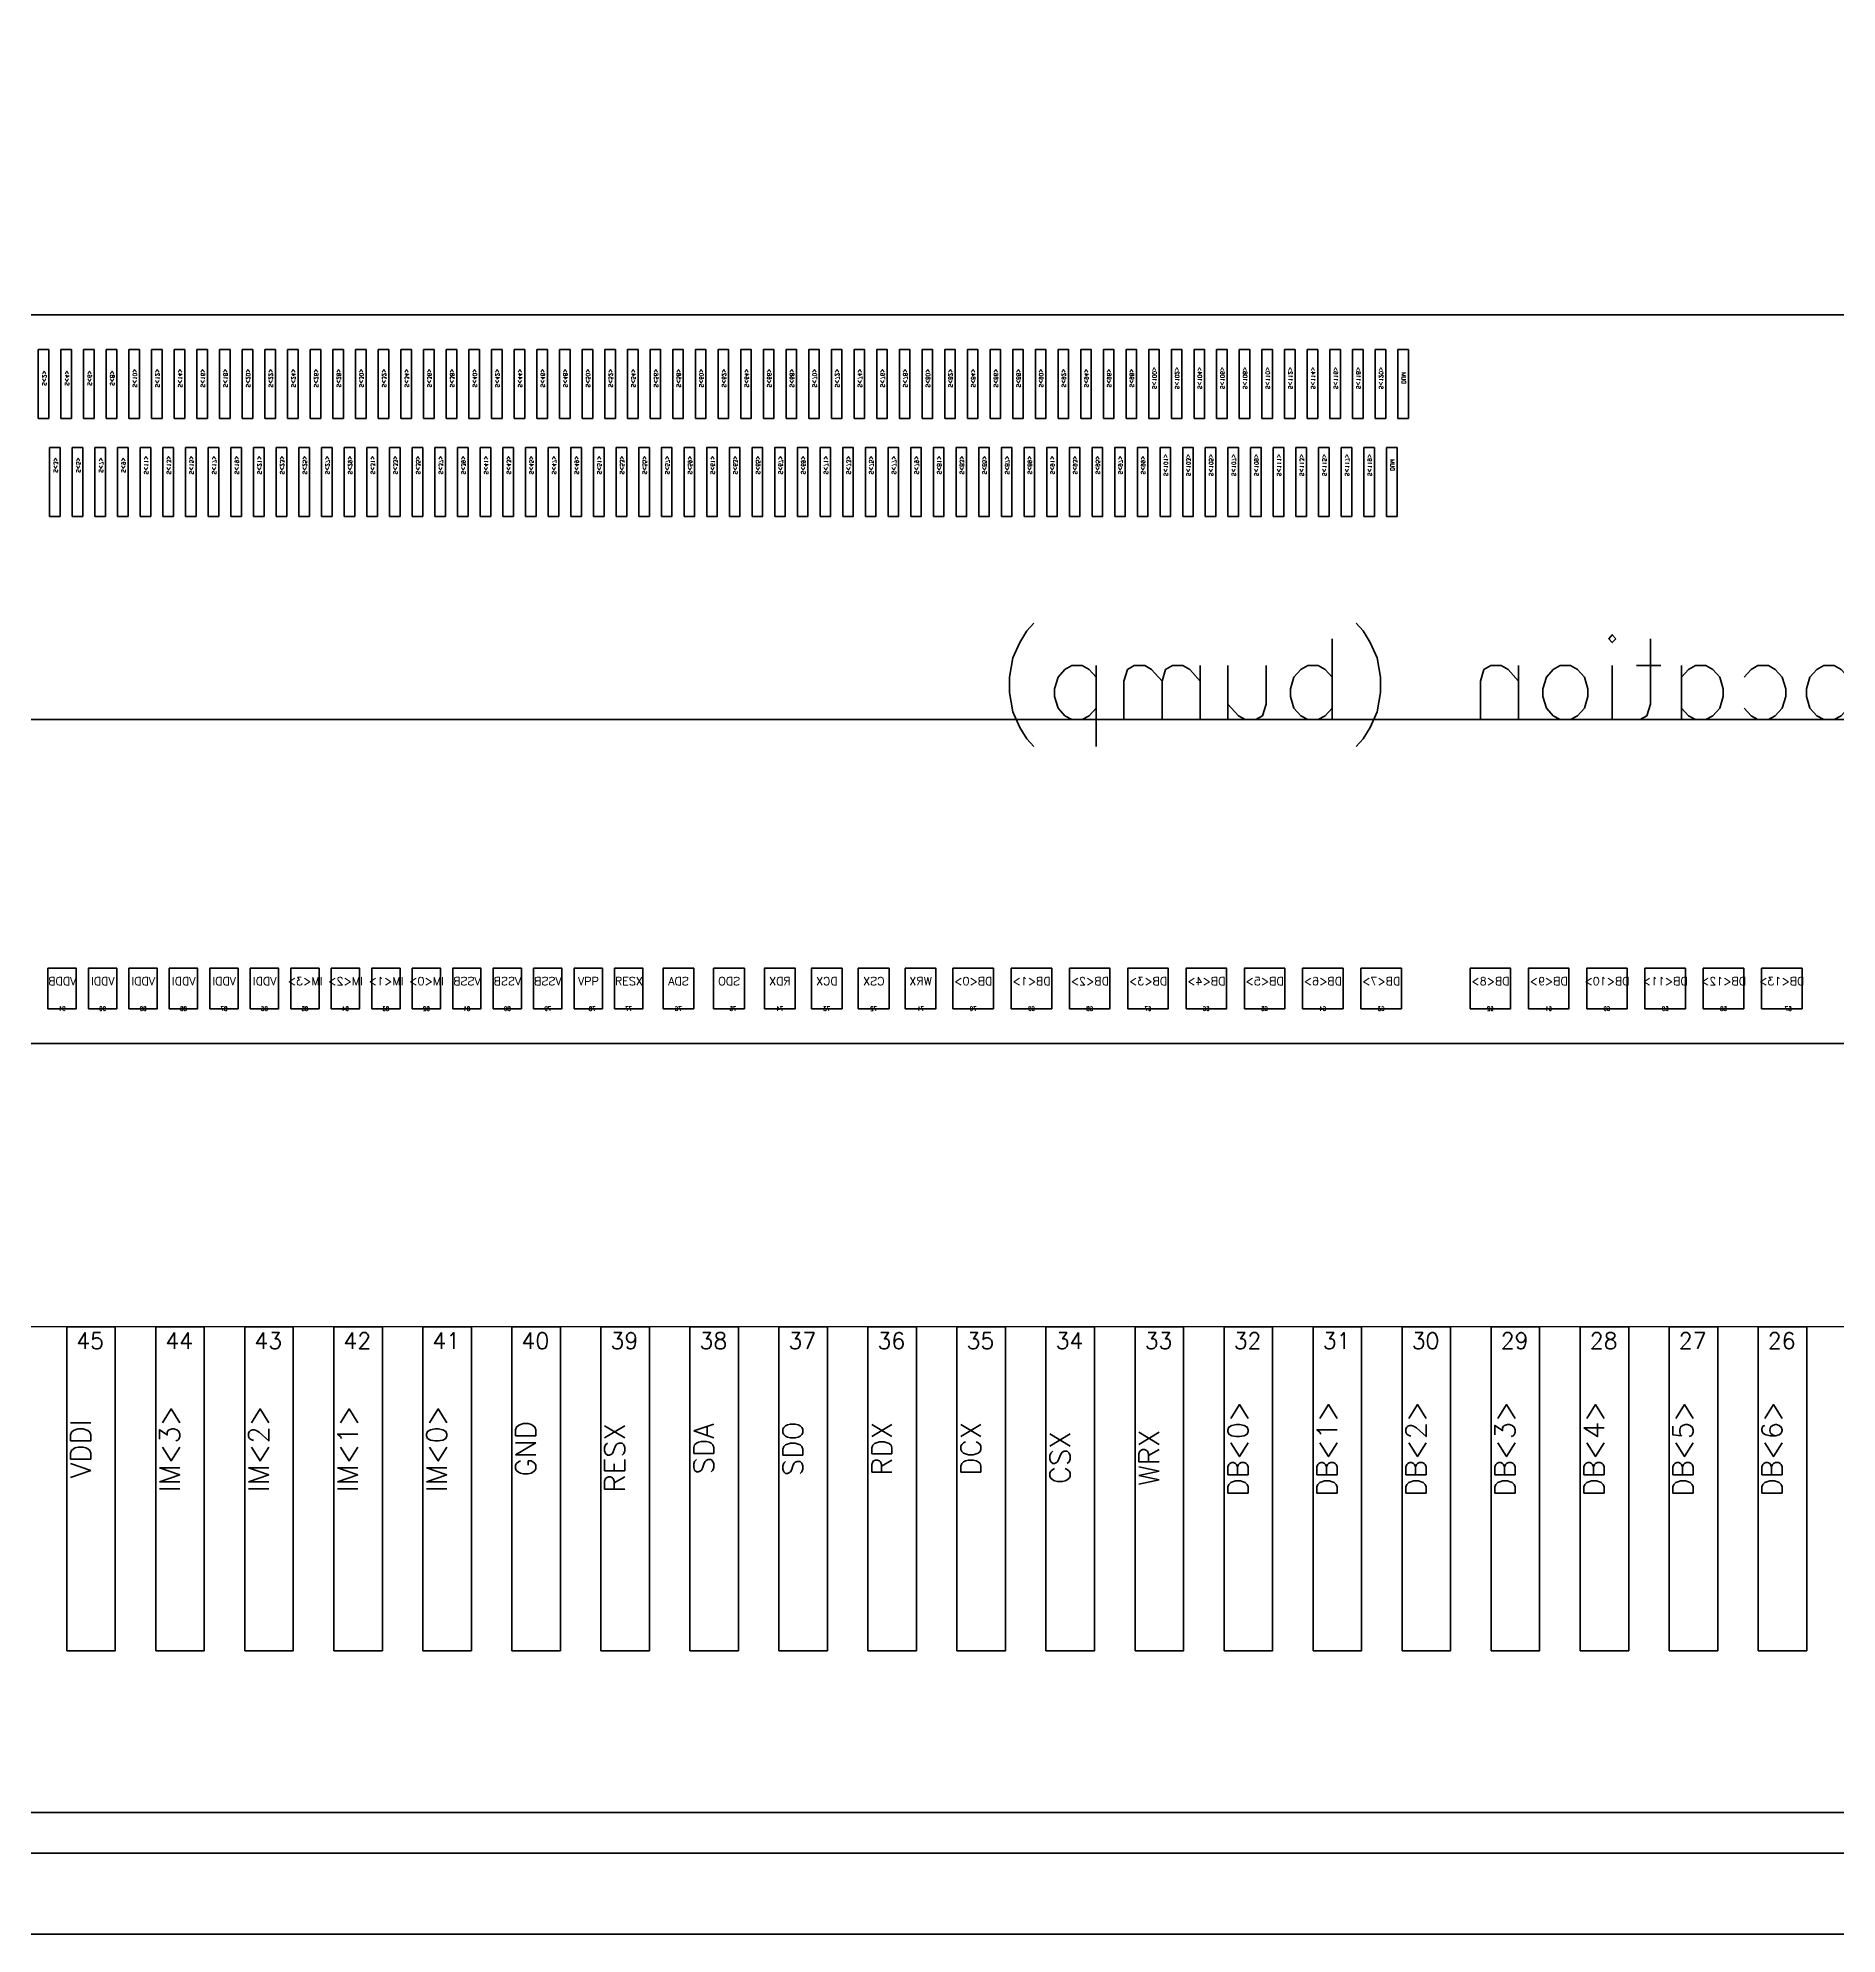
# Model space of a CAD drawing. Header units: millimetres. Extents: x 1414 to 1578, y 492 to 601.
# Drawn here: x 1465.725 to 1467.948, y 551.541 to 553.883 of the extents above; entities that cross this region are included whole.
import ezdxf
from ezdxf.enums import TextEntityAlignment as Align

# ---------------------------------------------------------------- set-up
doc = ezdxf.new("R2010")
doc.units = ezdxf.units.MM
for name, color, linetype in [('bl', 200, 'Continuous'), ('FPC', 30, 'Continuous'), ('LAYOUT.drawing', 1, 'Continuous'), ('OUTLINE.drawing', 3, 'Continuous')]:
    doc.layers.add(name, color=color, linetype=linetype)
doc.layers.add('L160.drawing', color=2, linetype='Continuous', lineweight=100)
doc.styles.get("Standard").update_dxf_attribs({"font": 'txt', "bigfont": 'gbcbig.shx'})
doc.styles.add('宋体', font='')
doc.styles.get('宋体').set_extended_font_data('SimSun')
doc.dimstyles.new('标准', dxfattribs={"dimtxt": 1.8, "dimasz": 1.5, "dimexe": 0.5, "dimexo": 0.4, "dimgap": 0.1, "dimtad": 1, "dimzin": 1, "dimdsep": 46, "dimtxsty": '宋体', "dimblk": 'CLOSEDBLANK', "dimcen": 0.09, "dimclrd": 96, "dimclre": 96, "dimclrt": 3, "dimadec": 0, "dimazin": 0, "dimtfac": 1, "dimtofl": 0, "dimtmove": 0, "dimatfit": 1, "dimldrblk": 'CLOSEDBLANK', "dimfxl": 1, "dimtolj": 1, "dimlwd": 0, "dimlwe": 0, "dimarcsym": 0})

# ---------------------------------------------------------------- blocks, each defined once
blk = doc.blocks.new('A$C5AF141BB')
at = {"layer": 'L160.drawing', "color": 2, "linetype": 'Continuous', "lineweight": 100}
for points in [[(7.7475, 1.722), (7.7605, 1.722), (7.7605, 1.807), (7.7475, 1.807)], [(7.7755, 1.722), (7.7885, 1.722), (7.7885, 1.807), (7.7755, 1.807)], [(7.8035, 1.722), (7.8165, 1.722), (7.8165, 1.807), (7.8035, 1.807)], [(7.8315, 1.722), (7.8445, 1.722), (7.8445, 1.807), (7.8315, 1.807)], [(7.8595, 1.722), (7.8725, 1.722), (7.8725, 1.807), (7.8595, 1.807)], [(7.8875, 1.722), (7.9005, 1.722), (7.9005, 1.807), (7.8875, 1.807)], [(7.9155, 1.722), (7.9285, 1.722), (7.9285, 1.807), (7.9155, 1.807)], [(7.9435, 1.722), (7.9565, 1.722), (7.9565, 1.807), (7.9435, 1.807)], [(7.9715, 1.722), (7.9845, 1.722), (7.9845, 1.807), (7.9715, 1.807)], [(7.9995, 1.722), (8.0125, 1.722), (8.0125, 1.807), (7.9995, 1.807)], [(8.0275, 1.722), (8.0405, 1.722), (8.0405, 1.807), (8.0275, 1.807)], [(8.0555, 1.722), (8.0685, 1.722), (8.0685, 1.807), (8.0555, 1.807)], [(8.0835, 1.722), (8.0965, 1.722), (8.0965, 1.807), (8.0835, 1.807)], [(8.1115, 1.722), (8.1245, 1.722), (8.1245, 1.807), (8.1115, 1.807)], [(8.1395, 1.722), (8.1525, 1.722), (8.1525, 1.807), (8.1395, 1.807)], [(8.1675, 1.722), (8.1805, 1.722), (8.1805, 1.807), (8.1675, 1.807)], [(8.1955, 1.722), (8.2085, 1.722), (8.2085, 1.807), (8.1955, 1.807)], [(8.2235, 1.722), (8.2365, 1.722), (8.2365, 1.807), (8.2235, 1.807)], [(8.2515, 1.722), (8.2645, 1.722), (8.2645, 1.807), (8.2515, 1.807)], [(8.2795, 1.722), (8.2925, 1.722), (8.2925, 1.807), (8.2795, 1.807)], [(8.3075, 1.722), (8.3205, 1.722), (8.3205, 1.807), (8.3075, 1.807)], [(8.3355, 1.722), (8.3485, 1.722), (8.3485, 1.807), (8.3355, 1.807)], [(8.3635, 1.722), (8.3765, 1.722), (8.3765, 1.807), (8.3635, 1.807)], [(8.3915, 1.722), (8.4045, 1.722), (8.4045, 1.807), (8.3915, 1.807)], [(8.4195, 1.722), (8.4325, 1.722), (8.4325, 1.807), (8.4195, 1.807)], [(8.4475, 1.722), (8.4605, 1.722), (8.4605, 1.807), (8.4475, 1.807)], [(8.4755, 1.722), (8.4885, 1.722), (8.4885, 1.807), (8.4755, 1.807)], [(8.5035, 1.722), (8.5165, 1.722), (8.5165, 1.807), (8.5035, 1.807)], [(8.5315, 1.722), (8.5445, 1.722), (8.5445, 1.807), (8.5315, 1.807)], [(8.5595, 1.722), (8.5725, 1.722), (8.5725, 1.807), (8.5595, 1.807)], [(8.5875, 1.722), (8.6005, 1.722), (8.6005, 1.807), (8.5875, 1.807)], [(8.6155, 1.722), (8.6285, 1.722), (8.6285, 1.807), (8.6155, 1.807)], [(8.6435, 1.722), (8.6565, 1.722), (8.6565, 1.807), (8.6435, 1.807)], [(8.6715, 1.722), (8.6845, 1.722), (8.6845, 1.807), (8.6715, 1.807)], [(8.6995, 1.722), (8.7125, 1.722), (8.7125, 1.807), (8.6995, 1.807)], [(8.7275, 1.722), (8.7405, 1.722), (8.7405, 1.807), (8.7275, 1.807)], [(8.7555, 1.722), (8.7685, 1.722), (8.7685, 1.807), (8.7555, 1.807)], [(8.7835, 1.722), (8.7965, 1.722), (8.7965, 1.807), (8.7835, 1.807)], [(8.8115, 1.722), (8.8245, 1.722), (8.8245, 1.807), (8.8115, 1.807)], [(8.8395, 1.722), (8.8525, 1.722), (8.8525, 1.807), (8.8395, 1.807)], [(8.8675, 1.722), (8.8805, 1.722), (8.8805, 1.807), (8.8675, 1.807)], [(8.8955, 1.722), (8.9085, 1.722), (8.9085, 1.807), (8.8955, 1.807)], [(8.9235, 1.722), (8.9365, 1.722), (8.9365, 1.807), (8.9235, 1.807)], [(8.9515, 1.722), (8.9645, 1.722), (8.9645, 1.807), (8.9515, 1.807)], [(8.9795, 1.722), (8.9925, 1.722), (8.9925, 1.807), (8.9795, 1.807)], [(9.0075, 1.722), (9.0205, 1.722), (9.0205, 1.807), (9.0075, 1.807)], [(9.0355, 1.722), (9.0485, 1.722), (9.0485, 1.807), (9.0355, 1.807)], [(9.0635, 1.722), (9.0765, 1.722), (9.0765, 1.807), (9.0635, 1.807)], [(9.0915, 1.722), (9.1045, 1.722), (9.1045, 1.807), (9.0915, 1.807)], [(9.1195, 1.722), (9.1325, 1.722), (9.1325, 1.807), (9.1195, 1.807)], [(9.1475, 1.722), (9.1605, 1.722), (9.1605, 1.807), (9.1475, 1.807)], [(9.1755, 1.722), (9.1885, 1.722), (9.1885, 1.807), (9.1755, 1.807)], [(9.2035, 1.722), (9.2165, 1.722), (9.2165, 1.807), (9.2035, 1.807)], [(9.2315, 1.722), (9.2445, 1.722), (9.2445, 1.807), (9.2315, 1.807)], [(9.2595, 1.722), (9.2725, 1.722), (9.2725, 1.807), (9.2595, 1.807)], [(9.2875, 1.722), (9.3005, 1.722), (9.3005, 1.807), (9.2875, 1.807)], [(9.3155, 1.722), (9.3285, 1.722), (9.3285, 1.807), (9.3155, 1.807)], [(9.3435, 1.722), (9.3565, 1.722), (9.3565, 1.807), (9.3435, 1.807)], [(9.3715, 1.722), (9.3845, 1.722), (9.3845, 1.807), (9.3715, 1.807)], [(9.3995, 1.722), (9.4125, 1.722), (9.4125, 1.807), (9.3995, 1.807)], [(9.4275, 1.722), (9.4405, 1.722), (9.4405, 1.807), (9.4275, 1.807)], [(7.7615, 1.601), (7.7745, 1.601), (7.7745, 1.686), (7.7615, 1.686)], [(7.7895, 1.601), (7.8025, 1.601), (7.8025, 1.686), (7.7895, 1.686)], [(7.8175, 1.601), (7.8305, 1.601), (7.8305, 1.686), (7.8175, 1.686)], [(7.8455, 1.601), (7.8585, 1.601), (7.8585, 1.686), (7.8455, 1.686)], [(7.8735, 1.601), (7.8865, 1.601), (7.8865, 1.686), (7.8735, 1.686)], [(7.9015, 1.601), (7.9145, 1.601), (7.9145, 1.686), (7.9015, 1.686)], [(7.9295, 1.601), (7.9425, 1.601), (7.9425, 1.686), (7.9295, 1.686)], [(7.9575, 1.601), (7.9705, 1.601), (7.9705, 1.686), (7.9575, 1.686)], [(7.9855, 1.601), (7.9985, 1.601), (7.9985, 1.686), (7.9855, 1.686)], [(8.0135, 1.601), (8.0265, 1.601), (8.0265, 1.686), (8.0135, 1.686)], [(8.0415, 1.601), (8.0545, 1.601), (8.0545, 1.686), (8.0415, 1.686)], [(8.0695, 1.601), (8.0825, 1.601), (8.0825, 1.686), (8.0695, 1.686)], [(8.0975, 1.601), (8.1105, 1.601), (8.1105, 1.686), (8.0975, 1.686)], [(8.1255, 1.601), (8.1385, 1.601), (8.1385, 1.686), (8.1255, 1.686)], [(8.1535, 1.601), (8.1665, 1.601), (8.1665, 1.686), (8.1535, 1.686)], [(8.1815, 1.601), (8.1945, 1.601), (8.1945, 1.686), (8.1815, 1.686)], [(8.2095, 1.601), (8.2225, 1.601), (8.2225, 1.686), (8.2095, 1.686)], [(8.2375, 1.601), (8.2505, 1.601), (8.2505, 1.686), (8.2375, 1.686)], [(8.2655, 1.601), (8.2785, 1.601), (8.2785, 1.686), (8.2655, 1.686)], [(8.2935, 1.601), (8.3065, 1.601), (8.3065, 1.686), (8.2935, 1.686)], [(8.3215, 1.601), (8.3345, 1.601), (8.3345, 1.686), (8.3215, 1.686)], [(8.3495, 1.601), (8.3625, 1.601), (8.3625, 1.686), (8.3495, 1.686)], [(8.3775, 1.601), (8.3905, 1.601), (8.3905, 1.686), (8.3775, 1.686)], [(8.4055, 1.601), (8.4185, 1.601), (8.4185, 1.686), (8.4055, 1.686)], [(8.4335, 1.601), (8.4465, 1.601), (8.4465, 1.686), (8.4335, 1.686)], [(8.4615, 1.601), (8.4745, 1.601), (8.4745, 1.686), (8.4615, 1.686)], [(8.4895, 1.601), (8.5025, 1.601), (8.5025, 1.686), (8.4895, 1.686)], [(8.5175, 1.601), (8.5305, 1.601), (8.5305, 1.686), (8.5175, 1.686)], [(8.5455, 1.601), (8.5585, 1.601), (8.5585, 1.686), (8.5455, 1.686)], [(8.5735, 1.601), (8.5865, 1.601), (8.5865, 1.686), (8.5735, 1.686)], [(8.6015, 1.601), (8.6145, 1.601), (8.6145, 1.686), (8.6015, 1.686)], [(8.6295, 1.601), (8.6425, 1.601), (8.6425, 1.686), (8.6295, 1.686)], [(8.6575, 1.601), (8.6705, 1.601), (8.6705, 1.686), (8.6575, 1.686)], [(8.6855, 1.601), (8.6985, 1.601), (8.6985, 1.686), (8.6855, 1.686)], [(8.7135, 1.601), (8.7265, 1.601), (8.7265, 1.686), (8.7135, 1.686)], [(8.7415, 1.601), (8.7545, 1.601), (8.7545, 1.686), (8.7415, 1.686)], [(8.7695, 1.601), (8.7825, 1.601), (8.7825, 1.686), (8.7695, 1.686)], [(8.7975, 1.601), (8.8105, 1.601), (8.8105, 1.686), (8.7975, 1.686)], [(8.8255, 1.601), (8.8385, 1.601), (8.8385, 1.686), (8.8255, 1.686)], [(8.8535, 1.601), (8.8665, 1.601), (8.8665, 1.686), (8.8535, 1.686)], [(8.8815, 1.601), (8.8945, 1.601), (8.8945, 1.686), (8.8815, 1.686)], [(8.9095, 1.601), (8.9225, 1.601), (8.9225, 1.686), (8.9095, 1.686)], [(8.9375, 1.601), (8.9505, 1.601), (8.9505, 1.686), (8.9375, 1.686)], [(8.9655, 1.601), (8.9785, 1.601), (8.9785, 1.686), (8.9655, 1.686)], [(8.9935, 1.601), (9.0065, 1.601), (9.0065, 1.686), (8.9935, 1.686)], [(9.0215, 1.601), (9.0345, 1.601), (9.0345, 1.686), (9.0215, 1.686)], [(9.0495, 1.601), (9.0625, 1.601), (9.0625, 1.686), (9.0495, 1.686)], [(9.0775, 1.601), (9.0905, 1.601), (9.0905, 1.686), (9.0775, 1.686)], [(9.1055, 1.601), (9.1185, 1.601), (9.1185, 1.686), (9.1055, 1.686)], [(9.1335, 1.601), (9.1465, 1.601), (9.1465, 1.686), (9.1335, 1.686)], [(9.1615, 1.601), (9.1745, 1.601), (9.1745, 1.686), (9.1615, 1.686)], [(9.1895, 1.601), (9.2025, 1.601), (9.2025, 1.686), (9.1895, 1.686)], [(9.2175, 1.601), (9.2305, 1.601), (9.2305, 1.686), (9.2175, 1.686)], [(9.2455, 1.601), (9.2585, 1.601), (9.2585, 1.686), (9.2455, 1.686)], [(9.2735, 1.601), (9.2865, 1.601), (9.2865, 1.686), (9.2735, 1.686)], [(9.3015, 1.601), (9.3145, 1.601), (9.3145, 1.686), (9.3015, 1.686)], [(9.3295, 1.601), (9.3425, 1.601), (9.3425, 1.686), (9.3295, 1.686)], [(9.3575, 1.601), (9.3705, 1.601), (9.3705, 1.686), (9.3575, 1.686)], [(9.3855, 1.601), (9.3985, 1.601), (9.3985, 1.686), (9.3855, 1.686)], [(9.4135, 1.601), (9.4265, 1.601), (9.4265, 1.686), (9.4135, 1.686)], [(7.7594, 0.993), (7.7944, 0.993), (7.7944, 1.043), (7.7594, 1.043)], [(7.8094, 0.993), (7.8444, 0.993), (7.8444, 1.043), (7.8094, 1.043)], [(7.8594, 0.993), (7.8944, 0.993), (7.8944, 1.043), (7.8594, 1.043)], [(7.9094, 0.993), (7.9444, 0.993), (7.9444, 1.043), (7.9094, 1.043)], [(7.9594, 0.993), (7.9944, 0.993), (7.9944, 1.043), (7.9594, 1.043)], [(8.0094, 0.993), (8.0444, 0.993), (8.0444, 1.043), (8.0094, 1.043)], [(8.0594, 0.993), (8.0944, 0.993), (8.0944, 1.043), (8.0594, 1.043)], [(8.1094, 0.993), (8.1444, 0.993), (8.1444, 1.043), (8.1094, 1.043)], [(8.1595, 0.993), (8.1945, 0.993), (8.1945, 1.043), (8.1595, 1.043)], [(8.2095, 0.993), (8.2445, 0.993), (8.2445, 1.043), (8.2095, 1.043)], [(8.2595, 0.993), (8.2945, 0.993), (8.2945, 1.043), (8.2595, 1.043)], [(8.3095, 0.993), (8.3445, 0.993), (8.3445, 1.043), (8.3095, 1.043)], [(8.3595, 0.993), (8.3945, 0.993), (8.3945, 1.043), (8.3595, 1.043)], [(8.4095, 0.993), (8.4445, 0.993), (8.4445, 1.043), (8.4095, 1.043)], [(8.4595, 0.993), (8.4945, 0.993), (8.4945, 1.043), (8.4595, 1.043)], [(8.5194, 0.993), (8.5574, 0.993), (8.5574, 1.043), (8.5194, 1.043)], [(8.5819, 0.993), (8.6199, 0.993), (8.6199, 1.043), (8.5819, 1.043)], [(8.6447, 0.993), (8.6827, 0.993), (8.6827, 1.043), (8.6447, 1.043)], [(8.7027, 0.993), (8.7407, 0.993), (8.7407, 1.043), (8.7027, 1.043)], [(8.7607, 0.993), (8.7987, 0.993), (8.7987, 1.043), (8.7607, 1.043)], [(8.8187, 0.993), (8.8567, 0.993), (8.8567, 1.043), (8.8187, 1.043)], [(8.8777, 0.993), (8.9277, 0.993), (8.9277, 1.043), (8.8777, 1.043)], [(8.9497, 0.993), (8.9997, 0.993), (8.9997, 1.043), (8.9497, 1.043)], [(9.0217, 0.993), (9.0717, 0.993), (9.0717, 1.043), (9.0217, 1.043)], [(9.0937, 0.993), (9.1437, 0.993), (9.1437, 1.043), (9.0937, 1.043)], [(9.1657, 0.993), (9.2157, 0.993), (9.2157, 1.043), (9.1657, 1.043)], [(9.2377, 0.993), (9.2877, 0.993), (9.2877, 1.043), (9.2377, 1.043)], [(9.3097, 0.993), (9.3597, 0.993), (9.3597, 1.043), (9.3097, 1.043)], [(9.3817, 0.993), (9.4317, 0.993), (9.4317, 1.043), (9.3817, 1.043)], [(9.5167, 0.993), (9.5667, 0.993), (9.5667, 1.043), (9.5167, 1.043)], [(9.5887, 0.993), (9.6387, 0.993), (9.6387, 1.043), (9.5887, 1.043)], [(9.6607, 0.993), (9.7107, 0.993), (9.7107, 1.043), (9.6607, 1.043)], [(9.7327, 0.993), (9.7827, 0.993), (9.7827, 1.043), (9.7327, 1.043)], [(9.8048, 0.993), (9.8548, 0.993), (9.8548, 1.043), (9.8048, 1.043)], [(9.8768, 0.993), (9.9268, 0.993), (9.9268, 1.043), (9.8768, 1.043)]]:
    blk.add_lwpolyline(points, close=True, dxfattribs=at)
at = {"layer": 'LAYOUT.drawing', "color": 140, "linetype": 'Continuous', "lineweight": 100}
blk.add_lwpolyline([(6.7576, 0), (13.1576, 0)], dxfattribs=at)
blk.add_lwpolyline([(6.7776, 0.95), (13.1376, 0.95), (13.1376, 1.85), (6.7776, 1.85)], close=True, dxfattribs=at)
at = {"layer": 'OUTLINE.drawing', "color": 190, "linetype": 'Continuous', "lineweight": 100}
for points in [[(7.7826, 0.2), (7.8426, 0.2), (7.8426, 0.6), (7.7826, 0.6)], [(7.8926, 0.2), (7.9526, 0.2), (7.9526, 0.6), (7.8926, 0.6)], [(8.0026, 0.2), (8.0626, 0.2), (8.0626, 0.6), (8.0026, 0.6)], [(8.1126, 0.2), (8.1726, 0.2), (8.1726, 0.6), (8.1126, 0.6)], [(8.2226, 0.2), (8.2826, 0.2), (8.2826, 0.6), (8.2226, 0.6)], [(8.3326, 0.2), (8.3926, 0.2), (8.3926, 0.6), (8.3326, 0.6)], [(8.4426, 0.2), (8.5026, 0.2), (8.5026, 0.6), (8.4426, 0.6)], [(8.5526, 0.2), (8.6126, 0.2), (8.6126, 0.6), (8.5526, 0.6)], [(8.6626, 0.2), (8.7226, 0.2), (8.7226, 0.6), (8.6626, 0.6)], [(8.7726, 0.2), (8.8326, 0.2), (8.8326, 0.6), (8.7726, 0.6)], [(8.8826, 0.2), (8.9426, 0.2), (8.9426, 0.6), (8.8826, 0.6)], [(8.9926, 0.2), (9.0526, 0.2), (9.0526, 0.6), (8.9926, 0.6)], [(9.1026, 0.2), (9.1626, 0.2), (9.1626, 0.6), (9.1026, 0.6)], [(9.2126, 0.2), (9.2726, 0.2), (9.2726, 0.6), (9.2126, 0.6)], [(9.3226, 0.2), (9.3826, 0.2), (9.3826, 0.6), (9.3226, 0.6)], [(9.4326, 0.2), (9.4926, 0.2), (9.4926, 0.6), (9.4326, 0.6)], [(9.5426, 0.2), (9.6026, 0.2), (9.6026, 0.6), (9.5426, 0.6)], [(9.6526, 0.2), (9.7126, 0.2), (9.7126, 0.6), (9.6526, 0.6)], [(9.7626, 0.2), (9.8226, 0.2), (9.8226, 0.6), (9.7626, 0.6)], [(9.8726, 0.2), (9.9326, 0.2), (9.9326, 0.6), (9.8726, 0.6)]]:
    blk.add_lwpolyline(points, close=True, dxfattribs=at)
at = {"layer": 'L160.drawing', "color": 2, "linetype": 'Continuous', "lineweight": 100, "text_generation_flag": 4}
for s, p in [('S<2>', (7.755, 1.7719)), ('S<4>', (7.783, 1.7719)), ('S<6>', (7.811, 1.7719)), ('S<8>', (7.839, 1.7719)), ('S<10>', (7.8669, 1.7719)), ('S<12>', (7.8949, 1.7719)), ('S<14>', (7.9229, 1.7719)), ('S<16>', (7.9509, 1.7719)), ('S<18>', (7.9789, 1.7719)), ('S<20>', (8.0069, 1.7719)), ('S<22>', (8.0349, 1.7719)), ('S<24>', (8.0629, 1.7719)), ('S<26>', (8.0909, 1.7719)), ('S<28>', (8.1189, 1.7719)), ('S<30>', (8.1469, 1.7719)), ('S<32>', (8.1749, 1.7719)), ('S<34>', (8.2029, 1.7719)), ('S<36>', (8.2309, 1.7719)), ('S<38>', (8.2589, 1.7719)), ('S<40>', (8.2869, 1.7719)), ('S<42>', (8.3149, 1.7719)), ('S<44>', (8.3429, 1.7719)), ('S<46>', (8.3709, 1.7719)), ('S<48>', (8.3989, 1.7719)), ('S<50>', (8.4268, 1.7719)), ('S<52>', (8.4548, 1.7719)), ('S<54>', (8.4828, 1.7719)), ('S<56>', (8.5108, 1.7719)), ('S<58>', (8.5388, 1.7719)), ('S<60>', (8.5668, 1.7719)), ('S<62>', (8.5948, 1.7719)), ('S<64>', (8.6228, 1.7719)), ('S<66>', (8.6508, 1.7719)), ('S<68>', (8.6788, 1.7719)), ('S<70>', (8.7068, 1.7719)), ('S<72>', (8.7348, 1.7719)), ('S<74>', (8.7628, 1.7719)), ('S<76>', (8.7908, 1.7719)), ('S<78>', (8.8188, 1.7719)), ('S<80>', (8.8468, 1.7719)), ('S<82>', (8.8748, 1.7719)), ('S<84>', (8.9028, 1.7719)), ('S<86>', (8.9308, 1.7719)), ('S<88>', (8.9588, 1.7719)), ('S<90>', (8.9867, 1.7719)), ('S<92>', (9.0147, 1.7719)), ('S<94>', (9.0427, 1.7719)), ('S<96>', (9.0707, 1.7719)), ('S<98>', (9.0987, 1.7719)), ('S<100>', (9.1267, 1.7719)), ('S<102>', (9.1547, 1.7719)), ('S<104>', (9.1827, 1.7719)), ('S<106>', (9.2107, 1.7719)), ('S<108>', (9.2387, 1.7719)), ('S<110>', (9.2667, 1.7719)), ('S<112>', (9.2947, 1.7719)), ('S<114>', (9.3227, 1.7719)), ('S<116>', (9.3507, 1.7719)), ('S<118>', (9.3787, 1.7719)), ('S<120>', (9.4067, 1.7719)), ('DUM', (9.4347, 1.7719)), ('S<3>', (7.769, 1.6645)), ('S<5>', (7.797, 1.6645)), ('S<7>', (7.825, 1.6645)), ('S<9>', (7.8529, 1.6645)), ('S<11>', (7.8809, 1.6645)), ('S<13>', (7.9089, 1.6645)), ('S<15>', (7.9369, 1.6645)), ('S<17>', (7.9649, 1.6645)), ('S<19>', (7.9929, 1.6645)), ('S<21>', (8.0209, 1.6645)), ('S<23>', (8.0489, 1.6645)), ('S<25>', (8.0769, 1.6645)), ('S<27>', (8.1049, 1.6645)), ('S<29>', (8.1329, 1.6645)), ('S<31>', (8.1609, 1.6645)), ('S<33>', (8.1889, 1.6645)), ('S<35>', (8.2169, 1.6645)), ('S<37>', (8.2449, 1.6645)), ('S<39>', (8.2729, 1.6645)), ('S<41>', (8.3009, 1.6645)), ('S<43>', (8.3289, 1.6645)), ('S<45>', (8.3569, 1.6645)), ('S<47>', (8.3849, 1.6645)), ('S<49>', (8.4128, 1.6645)), ('S<51>', (8.4408, 1.6645)), ('S<53>', (8.4688, 1.6645)), ('S<55>', (8.4968, 1.6645)), ('S<57>', (8.5248, 1.6645)), ('S<59>', (8.5528, 1.6645)), ('S<61>', (8.5808, 1.6645)), ('S<63>', (8.6088, 1.6645)), ('S<65>', (8.6368, 1.6645)), ('S<67>', (8.6648, 1.6645)), ('S<69>', (8.6928, 1.6645)), ('S<71>', (8.7208, 1.6645)), ('S<73>', (8.7488, 1.6645)), ('S<75>', (8.7768, 1.6645)), ('S<77>', (8.8048, 1.6645)), ('S<79>', (8.8328, 1.6645)), ('S<81>', (8.8608, 1.6645)), ('S<83>', (8.8888, 1.6645)), ('S<85>', (8.9168, 1.6645)), ('S<87>', (8.9448, 1.6645)), ('S<89>', (8.9727, 1.6645)), ('S<91>', (9.0007, 1.6645)), ('S<93>', (9.0287, 1.6645)), ('S<95>', (9.0567, 1.6645)), ('S<97>', (9.0847, 1.6645)), ('S<99>', (9.1127, 1.6645)), ('S<101>', (9.1407, 1.6645)), ('S<103>', (9.1687, 1.6645)), ('S<105>', (9.1967, 1.6645)), ('S<107>', (9.2247, 1.6645)), ('S<109>', (9.2527, 1.6645)), ('S<111>', (9.2807, 1.6645)), ('S<113>', (9.3087, 1.6645)), ('S<115>', (9.3367, 1.6645)), ('S<117>', (9.3647, 1.6645)), ('S<119>', (9.3927, 1.6645)), ('DUM', (9.4207, 1.6645))]:
    blk.add_text(s, height=0.005, rotation=90, dxfattribs=at).set_placement(p, align=Align.MIDDLE_CENTER)
at = {"layer": 'L160.drawing', "color": 2, "linetype": 'Continuous', "lineweight": 100, "text_generation_flag": 2}
for s, height, p in [('GC9D01 pad location (bump)', 0.1, (9.9576, 1.4)), ('VDDB', 0.01, (7.7772, 1.027)), ('VDDI', 0.01, (7.8272, 1.027)), ('VDDI', 0.01, (7.8772, 1.027)), ('VDDI', 0.01, (7.9272, 1.027)), ('VDDI', 0.01, (7.9772, 1.027)), ('VDDI', 0.01, (8.0272, 1.027)), ('IM<3>', 0.01, (8.0772, 1.027)), ('IM<2>', 0.01, (8.1272, 1.027)), ('IM<1>', 0.01, (8.1772, 1.027)), ('IM<0>', 0.01, (8.2272, 1.027)), ('VSSB', 0.01, (8.2772, 1.027)), ('VSSB', 0.01, (8.3272, 1.027)), ('VSSB', 0.01, (8.3772, 1.027)), ('SDA', 0.01, (8.5386, 1.027)), ('SDO', 0.01, (8.6011, 1.027)), ('RDX', 0.01, (8.6639, 1.027)), ('DCX', 0.01, (8.7219, 1.027)), ('CSX', 0.01, (8.7799, 1.027)), ('WRX', 0.01, (8.8378, 1.027)), ('DB<0>', 0.01, (8.9028, 1.027)), ('DB<1>', 0.01, (8.9748, 1.027)), ('DB<2>', 0.01, (9.0468, 1.027)), ('DB<3>', 0.01, (9.1188, 1.027)), ('DB<4>', 0.01, (9.1908, 1.027)), ('DB<5>', 0.01, (9.2628, 1.027)), ('DB<6>', 0.01, (9.3348, 1.027)), ('DB<7>', 0.01, (9.4068, 1.027)), ('DB<8>', 0.01, (9.5418, 1.027)), ('DB<9>', 0.01, (9.6138, 1.027)), ('DB<10>', 0.01, (9.6858, 1.027)), ('DB<11>', 0.01, (9.7578, 1.027)), ('DB<12>', 0.01, (9.8298, 1.027)), ('DB<13>', 0.01, (9.9018, 1.027)), ('91', 0.005, (7.7769, 0.993)), ('90', 0.005, (7.8269, 0.993)), ('89', 0.005, (7.8769, 0.993)), ('88', 0.005, (7.9269, 0.993)), ('87', 0.005, (7.9769, 0.993)), ('86', 0.005, (8.0269, 0.993)), ('85', 0.005, (8.0769, 0.993)), ('84', 0.005, (8.1269, 0.993)), ('83', 0.005, (8.1769, 0.993)), ('82', 0.005, (8.227, 0.993)), ('81', 0.005, (8.277, 0.993)), ('80', 0.005, (8.327, 0.993)), ('79', 0.005, (8.377, 0.993)), ('78', 0.005, (8.4319, 0.993)), ('77', 0.005, (8.477, 0.993)), ('76', 0.005, (8.5384, 0.993)), ('75', 0.005, (8.6058, 0.993)), ('74', 0.005, (8.6638, 0.993)), ('73', 0.005, (8.7217, 0.993)), ('72', 0.005, (8.7797, 0.993)), ('71', 0.005, (8.8377, 0.993)), ('70', 0.005, (8.9027, 0.993)), ('69', 0.005, (8.9747, 0.993)), ('68', 0.005, (9.0467, 0.993)), ('67', 0.005, (9.1187, 0.993)), ('66', 0.005, (9.1907, 0.993)), ('65', 0.005, (9.2627, 0.993)), ('64', 0.005, (9.3347, 0.993)), ('63', 0.005, (9.4067, 0.993)), ('62', 0.005, (9.5417, 0.993)), ('61', 0.005, (9.6137, 0.993)), ('60', 0.005, (9.6857, 0.993)), ('59', 0.005, (9.7577, 0.993)), ('58', 0.005, (9.8298, 0.993)), ('57', 0.005, (9.9098, 0.993))]:
    blk.add_text(s, height=height, dxfattribs=at).set_placement(p, align=Align.MIDDLE_CENTER)
at = {"layer": 'L160.drawing', "color": 2, "linetype": 'Continuous', "lineweight": 100}
for s, p in [('VPP', (8.4272, 1.027)), ('RESX', (8.4772, 1.027))]:
    blk.add_text(s, height=0.01, dxfattribs=at).set_placement(p, align=Align.MIDDLE_CENTER)
at = {"layer": 'OUTLINE.drawing', "color": 190, "linetype": 'Continuous', "lineweight": 100}
for s, p in [('45', (7.8116, 0.5829)), ('44', (7.9216, 0.5829)), ('43', (8.0316, 0.5829)), ('42', (8.1416, 0.5829)), ('41', (8.2516, 0.5829)), ('40', (8.3616, 0.5829)), ('39', (8.4716, 0.5829)), ('38', (8.5816, 0.5829)), ('37', (8.6916, 0.5829)), ('36', (8.8016, 0.5829)), ('35', (8.9116, 0.5829)), ('34', (9.0216, 0.5829)), ('33', (9.1316, 0.5829)), ('32', (9.2416, 0.5829)), ('31', (9.3516, 0.5829)), ('30', (9.4616, 0.5829)), ('29', (9.5716, 0.5829)), ('28', (9.6816, 0.5829)), ('27', (9.7916, 0.5829)), ('26', (9.9016, 0.5829))]:
    blk.add_text(s, height=0.02, dxfattribs=at).set_placement(p, align=Align.MIDDLE_CENTER)
for s, p in [('IM<3>', (7.9098, 0.4494)), ('IM<2>', (8.0198, 0.4494)), ('IM<1>', (8.1298, 0.4494)), ('IM<0>', (8.2398, 0.4494)), ('DB<0>', (9.2298, 0.4494)), ('DB<1>', (9.3398, 0.4494)), ('DB<2>', (9.4498, 0.4494)), ('DB<3>', (9.5598, 0.4494)), ('DB<4>', (9.6698, 0.4494)), ('DB<5>', (9.7798, 0.4494)), ('DB<6>', (9.8898, 0.4494)), ('VDDI', (7.7998, 0.4494)), ('GND', (8.3498, 0.4494)), ('RESX ', (8.4598, 0.4494)), ('SDA', (8.5698, 0.4494)), ('SDO', (8.6798, 0.4494)), ('RDX', (8.7898, 0.4494)), ('DCX', (8.8998, 0.4494)), ('WRX ', (9.1198, 0.4494)), ('CSX ', (9.0098, 0.4494))]:
    blk.add_text(s, height=0.025, rotation=90, dxfattribs=at).set_placement(p, align=Align.MIDDLE_CENTER)
blk = doc.blocks.new('_ClosedBlank')
at = {"color": 0, "linetype": 'ByBlock', "lineweight": -2}
for p, q in [((-1, 0.1667), (0, 0)), ((-1, 0.1667), (-1, -0.1667)), ((0, 0), (-1, -0.1667))]:
    blk.add_line(p, q, dxfattribs=at)
blk = doc.blocks.new('*D28')
at = {"color": 96, "lineweight": 0, "transparency": 16777216}
for p, q in [((1467.5359, 573.7408), (1448.8195, 573.7408)), ((1449.3195, 572.2408), (1449.3195, 553.1908)), ((1464.3359, 551.6908), (1448.8195, 551.6908))]:
    blk.add_line(p, q, dxfattribs=at)
at = {"layer": 'Defpoints', "color": 0, "transparency": 16777216}
for p in [(1467.9359, 573.7408), (1449.3195, 551.6908), (1464.7359, 551.6908)]:
    blk.add_point(p, dxfattribs=at)
at = {"color": 96, "lineweight": 0, "transparency": 16777216, "xscale": 1.5, "yscale": 1.5, "zscale": 1.5}
for p, rotation in [((1449.3195, 573.7408), 90), ((1449.3195, 551.6908), 270)]:
    blk.add_blockref('_ClosedBlank', p, dxfattribs=dict(at, rotation=rotation))
at = {"color": 3, "transparency": 16777216, "insert": (1448.3195, 562.7158), "char_height": 1.8, "attachment_point": 5, "rotation": 90, "style": '宋体'}
blk.add_mtext('\\A1;22.05LCD', dxfattribs=at)

msp = doc.modelspace()

# ---------------------------------------------------------------- linework, layer by layer
at = {"layer": 'bl', "linetype": 'Continuous', "lineweight": 100}
msp.add_lwpolyline([(1471.1964, 551.5408), (1464.6754, 551.5408)], dxfattribs=at)
msp.add_lwpolyline([(1471.1964, 551.5408), (1464.6754, 551.5408)], dxfattribs=at)
at = {"layer": 'FPC', "color": 2, "linetype": 'Continuous'}
msp.add_line((1471.2609, 552.2908), (1464.5083, 552.2908), dxfattribs=at)
at = {"layer": 'L160.drawing', "linetype": 'Continuous'}
for points in [[(1472.518, 553.0408), (1463.3538, 553.0408)], [(1471.1567, 551.6408), (1464.714, 551.6408)]]:
    msp.add_lwpolyline(points, dxfattribs=at)

# ---------------------------------------------------------------- block references
msp.add_blockref('A$C5AF141BB', (1457.9783, 551.6908))

# ---------------------------------------------------------------- dimensions: what is measured, and where the dimension line sits
dim = msp.add_linear_dim(base=(1449.3195, 551.6908), p1=(1467.9359, 573.7408), p2=(1464.7359, 551.6908), angle=90, text='<>LCD', dimstyle='标准')
dim.commit()
dim.dimension.update_dxf_attribs({"geometry": '*D28', "text_midpoint": (1448.3195, 562.7158)})

doc.saveas('drawing.dxf')
